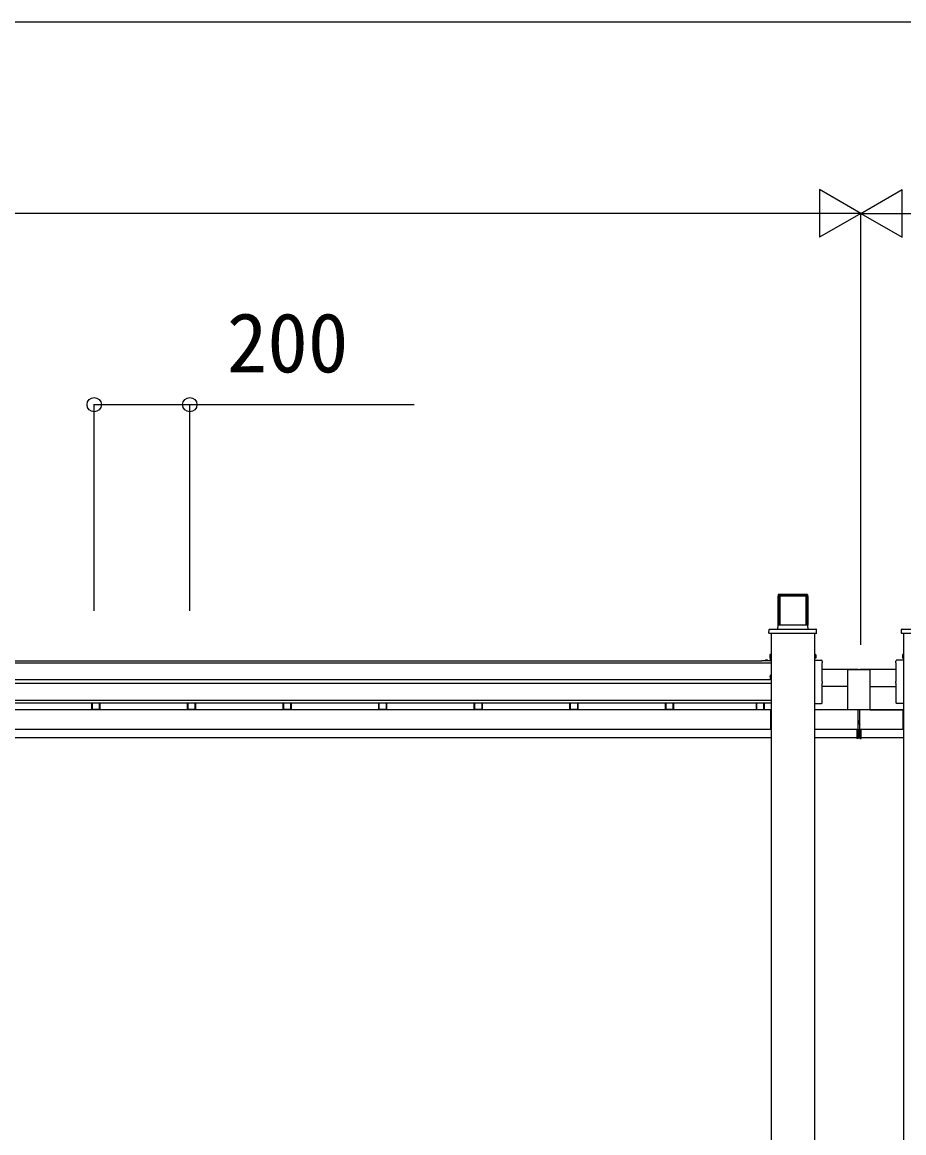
# Model space of a CAD drawing. Units: millimetres, scale not verified. Extents: x -8750 to 8750, y -12999 to 12940.
# Drawn here: x -4736 to -2892, y 5474 to 7797 of the extents above; entities that cross this region are included whole.
import ezdxf
from ezdxf.enums import TextEntityAlignment as Align

# ---------------------------------------------------------------- set-up
doc = ezdxf.new("R2010")
doc.units = ezdxf.units.MM
doc.header["$LTSCALE"] = 70
doc.layers.add('0-5_YKK_A1', color=4, linetype='Continuous')
doc.layers.add('0-6_YKK_D', color=6, linetype='Continuous')
doc.styles.add('ＭＳ ゴシック', font='')
doc.styles.get('ＭＳ ゴシック').set_extended_font_data('MS Gothic')

msp = doc.modelspace()

# ---------------------------------------------------------------- linework, layer by layer
at = {"layer": '0-5_YKK_A1'}
for p, q in [((-3155.03, 6599.98), (-3155.38, 6594.35)), ((-3093.75, 6600.44), (-3154.53, 6600.44)), ((-3152.62, 6598.44), (-3152.87, 6594.35)), ((-3152.62, 6598.44), (-3095.67, 6598.44)), ((-3095.67, 6598.44), (-3095.41, 6594.35)), ((-3093.25, 6599.98), (-3092.9, 6594.35)), ((-3155.39, 6594.01), (-3155.39, 6535.92)), ((-3152.88, 6594.01), (-3152.88, 6536.17)), ((-3151.64, 6596.43), (-3151.64, 6536.17)), ((-3150.64, 6597.37), (-3097.64, 6597.37)), ((-3096.64, 6596.43), (-3096.64, 6536.17)), ((-3095.4, 6594.01), (-3095.4, 6536.17)), ((-3092.89, 6594.01), (-3092.89, 6535.92)), ((-3155.73, 6535.23), (-3156.2, 6527.6)), ((-3093.55, 6536.17), (-3154.73, 6536.17)), ((-3093.55, 6536.17), (-3154.73, 6536.17)), ((-3154.73, 6536.17), (-3154.73, 6536.17)), ((-3093.55, 6536.17), (-3093.55, 6536.17)), ((-3092.08, 6527.6), (-3092.55, 6535.23)), ((-3174.03, 6519.32), (-3173.58, 6526.66)), ((-3172.9, 6518.76), (-3173.53, 6518.76)), ((-3075.39, 6518.76), (-3172.9, 6518.76)), ((-3172.58, 6527.6), (-3171.95, 6527.6)), ((-3078.94, 6518.76), (-3078.94, 3250.6)), ((-3074.76, 6518.76), (-3075.39, 6518.76)), ((-3074.26, 6519.32), (-3074.71, 6526.66)), ((-2897.03, 6519.32), (-2896.58, 6526.66)), ((-2895.9, 6518.76), (-2896.53, 6518.76)), ((-2798.39, 6518.76), (-2895.9, 6518.76)), ((-2895.58, 6527.6), (-2894.95, 6527.6)), ((-3189.14, 6460.93), (-6385.14, 6460.93)), ((-3189.14, 6460.93), (-6385.14, 6460.93)), ((-3172.14, 6461.25), (-3189.14, 6461.25)), ((-3189.14, 6460.93), (-3189.14, 6461.25)), ((-3181.19, 6462.36), (-3181.19, 6462.4)), ((-3179.49, 6462.88), (-3179.49, 6462.91)), ((-3179.49, 6462.27), (-3179.49, 6462.88)), ((-3178.79, 6462.88), (-3178.79, 6462.91)), ((-3178.79, 6462.88), (-3178.79, 6462.27)), ((-3177.09, 6462.4), (-3177.09, 6462.36)), ((-3172.01, 6474.03), (-3172.01, 6466.6)), ((-3171.64, 6466.6), (-3172.01, 6466.6)), ((-3171.64, 6471.28), (-3171.64, 6472.53)), ((-3171.64, 6471.28), (-3171.64, 6461.75)), ((-3170.65, 6474.53), (-3171.51, 6474.53)), ((-3076.77, 6474.53), (-3078.94, 6474.53)), ((-3078.94, 6466.97), (-3078.7, 6466.97)), ((-3078.64, 6462.48), (-3064.14, 6462.48)), ((-3062.64, 6460.98), (-3062.64, 6457.26)), ((-2908.64, 6457.26), (-2908.64, 6460.98)), ((-2892.64, 6462.48), (-2907.14, 6462.48)), ((-2895.01, 6474.03), (-2895.01, 6466.6)), ((-2892.34, 6474.53), (-2894.51, 6474.53)), ((-2892.58, 6472.46), (-2893.01, 6472.52)), ((-2892.58, 6472.46), (-2892.34, 6472.46)), ((-2892.58, 6466.97), (-2892.34, 6466.97)), ((-3169.34, 6456.79), (-6404.94, 6456.79)), ((-3062.64, 6418), (-3062.64, 6457.26)), ((-2987.64, 6443.08), (-3062.64, 6443.08)), ((-2987.64, 6443.08), (-3062.64, 6443.08)), ((-2962.14, 6442.82), (-3009.14, 6442.82)), ((-3009.14, 6358.55), (-3009.14, 6442.82)), ((-2987.64, 6443.08), (-2987.64, 6442.86)), ((-2987.64, 6443.08), (-2987.64, 6443.08)), ((-2987.64, 6442.86), (-2987.64, 6442.82)), ((-2908.64, 6443.08), (-2983.64, 6443.08)), ((-2983.64, 6443.08), (-2983.64, 6442.86)), ((-2983.64, 6443.08), (-2983.64, 6443.08)), ((-2908.64, 6443.08), (-2983.64, 6443.08)), ((-2983.64, 6442.86), (-2983.64, 6442.82)), ((-2962.14, 6358.55), (-2962.14, 6442.82)), ((-2908.64, 6457.26), (-2908.64, 6418)), ((-3169.34, 6413.81), (-6404.94, 6413.81)), ((-3171.64, 6421.34), (-6402.64, 6421.34)), ((-3171.64, 6428.3), (-3171.64, 6429.55)), ((-3171.64, 6428.3), (-3171.64, 6421.34)), ((-3062.64, 6418), (-3062.64, 6414.28)), ((-3062.64, 6373.84), (-3062.64, 6414.28)), ((-2908.64, 6414.28), (-2908.64, 6418)), ((-2908.64, 6414.28), (-2908.64, 6373.84)), ((-3009.14, 6407.6), (-3062.64, 6407.6)), ((-2962.14, 6407.6), (-2908.64, 6407.6)), ((-3169.34, 6378.36), (-6404.94, 6378.36)), ((-6404.94, 6373.61), (-3169.34, 6373.61)), ((-4590.44, 6359.13), (-4590.44, 6373.61)), ((-4590.14, 6359.13), (-4590.14, 6373.61)), ((-4589.14, 6359.61), (-4589.14, 6373.61)), ((-4574.14, 6359.61), (-4574.14, 6373.61)), ((-4573.14, 6359.13), (-4573.14, 6373.61)), ((-4390.44, 6359.13), (-4390.44, 6373.61)), ((-4390.14, 6359.13), (-4390.14, 6373.61)), ((-4389.14, 6359.61), (-4389.14, 6373.61)), ((-4374.14, 6359.61), (-4374.14, 6373.61)), ((-4373.14, 6359.13), (-4373.14, 6373.61)), ((-4190.44, 6359.13), (-4190.44, 6373.61)), ((-4190.14, 6359.13), (-4190.14, 6373.61)), ((-4189.14, 6359.61), (-4189.14, 6373.61)), ((-4174.14, 6359.61), (-4174.14, 6373.61)), ((-4173.14, 6359.13), (-4173.14, 6373.61)), ((-3990.44, 6359.13), (-3990.44, 6373.61)), ((-3990.14, 6359.13), (-3990.14, 6373.61)), ((-3989.14, 6359.61), (-3989.14, 6373.61)), ((-3974.14, 6359.61), (-3974.14, 6373.61)), ((-3973.14, 6359.13), (-3973.14, 6373.61)), ((-3790.44, 6359.13), (-3790.44, 6373.61)), ((-3790.14, 6359.13), (-3790.14, 6373.61)), ((-3789.14, 6359.61), (-3789.14, 6373.61)), ((-3774.14, 6359.61), (-3774.14, 6373.61)), ((-3773.14, 6359.13), (-3773.14, 6373.61)), ((-3590.44, 6359.13), (-3590.44, 6373.61)), ((-3590.14, 6359.13), (-3590.14, 6373.61)), ((-3589.14, 6359.61), (-3589.14, 6373.61)), ((-3574.14, 6359.61), (-3574.14, 6373.61)), ((-3573.14, 6359.13), (-3573.14, 6373.61)), ((-3390.44, 6359.13), (-3390.44, 6373.61)), ((-3390.14, 6359.13), (-3390.14, 6373.61)), ((-3389.14, 6359.61), (-3389.14, 6373.61)), ((-3374.14, 6359.61), (-3374.14, 6373.61)), ((-3373.14, 6359.13), (-3373.14, 6373.61)), ((-3201.14, 6373.61), (-3201.14, 6359.13)), ((-3200.14, 6373.61), (-3200.14, 6359.13)), ((-3185.14, 6373.61), (-3185.14, 6359.13)), ((-3184.14, 6373.61), (-3184.14, 6359.13)), ((-3183.84, 6373.61), (-3183.84, 6359.13)), ((-3078.64, 6372.34), (-3064.14, 6372.34)), ((-2892.64, 6372.34), (-2907.14, 6372.34)), ((-3170.14, 6359.13), (-6404.14, 6359.13)), ((-3170.14, 6359.13), (-6404.14, 6359.13)), ((-4574.14, 6359.61), (-4589.14, 6359.61)), ((-4374.14, 6359.61), (-4389.14, 6359.61)), ((-4174.14, 6359.61), (-4189.14, 6359.61)), ((-3974.14, 6359.61), (-3989.14, 6359.61)), ((-3774.14, 6359.61), (-3789.14, 6359.61)), ((-3574.14, 6359.61), (-3589.14, 6359.61)), ((-3374.14, 6359.61), (-3389.14, 6359.61)), ((-3170.14, 6358.51), (-3170.14, 6359.13)), ((-3170.14, 6359.13), (-3170.14, 6359.13)), ((-3170.14, 6358.5), (-3170.14, 6358.51)), ((-3170.14, 6358.29), (-3170.14, 6358.5)), ((-3170.14, 6357.76), (-3170.14, 6358.29)), ((-3170.14, 6318.81), (-3170.14, 6357.76)), ((-3078.14, 6356.56), (-3078.94, 6356.56)), ((-3078.14, 6356.56), (-3078.94, 6356.56)), ((-3009.14, 6359.13), (-3078.14, 6359.13)), ((-3009.14, 6359.13), (-3078.14, 6359.13)), ((-3078.14, 6358.5), (-3078.14, 6358.51)), ((-3078.14, 6358.29), (-3078.14, 6358.5)), ((-3078.14, 6357.76), (-3078.14, 6358.29)), ((-3078.14, 6318.81), (-3078.14, 6357.76)), ((-2962.14, 6358.55), (-3009.14, 6358.55)), ((-2987.64, 6358.5), (-2987.64, 6358.51)), ((-2987.64, 6358.29), (-2987.64, 6358.5)), ((-2987.64, 6357.76), (-2987.64, 6358.29)), ((-2987.64, 6318.81), (-2987.64, 6357.76)), ((-2983.64, 6358.5), (-2983.64, 6358.51)), ((-2983.64, 6358.29), (-2983.64, 6358.5)), ((-2983.64, 6357.76), (-2983.64, 6358.29)), ((-2983.64, 6318.81), (-2983.64, 6357.76)), ((-2893.14, 6359.13), (-2962.14, 6359.13)), ((-2962.14, 6359.13), (-2893.14, 6359.13)), ((-2893.14, 6358.29), (-2893.14, 6358.5)), ((-2893.14, 6357.76), (-2893.14, 6358.29)), ((-2893.14, 6318.81), (-2893.14, 6357.76)), ((-2892.34, 6356.56), (-2893.14, 6356.56)), ((-2892.34, 6356.56), (-2893.14, 6356.56)), ((-2892.34, 6356.18), (-2893.14, 6356.18)), ((-2892.34, 6356.13), (-2893.14, 6356.13)), ((-2892.34, 6356.13), (-2893.14, 6356.13)), ((-2892.34, 6355.7), (-2893.14, 6355.7)), ((-2892.34, 6355.2), (-2893.14, 6355.2)), ((-2987.64, 6335.73), (-2983.64, 6335.73)), ((-2987.64, 6334.74), (-2986.44, 6334.74)), ((-2987.64, 6328.22), (-2987.44, 6328.22)), ((-2987.14, 6328.52), (-2987.14, 6330.61)), ((-2986.94, 6330.94), (-2986.94, 6330.54)), ((-2986.44, 6331.24), (-2986.64, 6331.24)), ((-2986.64, 6330.24), (-2984.64, 6330.24)), ((-2986.14, 6334.44), (-2986.14, 6331.54)), ((-2985.14, 6331.54), (-2985.14, 6334.44)), ((-2984.84, 6334.74), (-2983.64, 6334.74)), ((-2984.64, 6331.24), (-2984.84, 6331.24)), ((-2984.34, 6330.54), (-2984.34, 6330.94)), ((-2984.14, 6328.52), (-2984.14, 6330.61)), ((-2983.64, 6328.22), (-2983.84, 6328.22)), ((-6404.94, 6300.63), (-3169.34, 6300.63)), ((-6404.14, 6318.34), (-3170.14, 6318.34)), ((-3170.14, 6318.34), (-3170.14, 6318.81)), ((-3078.94, 6300.63), (-2990.14, 6300.63)), ((-3078.14, 6318.34), (-3078.14, 6318.81)), ((-3078.14, 6318.34), (-2987.64, 6318.34)), ((-2990.14, 6318.34), (-2990.14, 6299.1)), ((-2987.64, 6318.34), (-2987.64, 6318.81)), ((-2983.64, 6318.34), (-2983.64, 6318.81)), ((-2983.64, 6318.34), (-2893.14, 6318.34)), ((-2983.64, 6299.1), (-2983.64, 6318.34)), ((-2981.14, 6300.63), (-2892.34, 6300.63)), ((-2893.14, 6318.34), (-2893.14, 6318.81))]:
    msp.add_line(p, q, dxfattribs=at)
for points in [[(-3171.95, 6527.6), (-3076.33, 6527.6), (-3075.71, 6527.6)], [(-3169.34, 6518.76), (-3169.34, 3250.6), (-3168.84, 3250.6)], [(-2894.95, 6527.6), (-2799.33, 6527.6), (-2798.71, 6527.6)], [(-2892.34, 6518.76), (-2892.34, 3250.6), (-2891.84, 3250.6)], [(-3076.27, 6474.03), (-3076.27, 6466.6), (-3078.27, 6466.6), (-3078.7, 6466.97)], [(-2892.34, 6472.52), (-2893.01, 6472.52), (-2893.01, 6466.6), (-2895.01, 6466.6)], [(-2893.01, 6466.6), (-2892.58, 6466.97), (-2892.58, 6472.46)], [(-3078.14, 6358.51), (-3078.14, 6359.13), (-3078.14, 6359.13)], [(-2893.14, 6358.5), (-2893.14, 6358.51), (-2893.14, 6359.13), (-2893.14, 6359.13)], [(-2987.64, 6318.34), (-2987.64, 6299.1), (-2990.14, 6299.1)], [(-2983.64, 6299.1), (-2981.14, 6299.1), (-2981.14, 6318.34)]]:
    msp.add_lwpolyline(points, dxfattribs=at)
for centre, radius, start, end in [((-3154.73, 6535.17), 1, 90, 176.48397), ((-3154.73, 6535.17), 0.999, 89.96394, 176.45762), ((-3093.55, 6535.17), 1, 3.51603, 90), ((-3093.55, 6535.17), 0.999, 3.54238, 90.03606), ((-3179.14, 6458.73), 4.2, 119.21546, 143.21111), ((-3179.14, 6458.74), 4.19, 94.78865, 119.29157), ((-3179.14, 6458.7), 4.19, 94.78865, 119.29157), ((-3179.14, 6458.83), 3.67, 84.52859, 95.47141), ((-3179.14, 6458.61), 3.67, 84.52859, 95.47141), ((-3179.14, 6458.74), 4.19, 60.70843, 85.21135), ((-3179.14, 6458.7), 4.19, 60.70843, 85.21135), ((-3179.14, 6458.73), 4.2, 36.78889, 60.78454), ((-3172.14, 6461.75), 0.5, 269.96074, 359.96069), ((-3169.14, 6472.53), 2.5, 94.54738, 179.96283), ((-3078.66, 6454.79), 7.68, 89.88072, 92.11817), ((-3064.14, 6460.98), 1.5, 0.03931, 90.03926), ((-2907.14, 6460.98), 1.5, 89.96074, 179.96069), ((-2892.63, 6454.79), 7.68, 87.88183, 90.11928), ((-3169.14, 6429.55), 2.5, 94.54738, 179.96283), ((-3078.66, 6380.03), 7.68, 267.88183, 270.11928), ((-3064.14, 6373.84), 1.5, 269.96074, 359.96069), ((-2907.14, 6373.84), 1.5, 180.03931, 270.03926), ((-2892.63, 6380.03), 7.68, 269.88072, 272.11817), ((-4589.14, 6358.61), 1, 89.98303, 148.55407), ((-4574.14, 6358.61), 1, 31.44593, 90.01697), ((-4389.14, 6358.61), 1, 89.98303, 148.55407), ((-4374.14, 6358.61), 1, 31.44593, 90.01697), ((-4189.14, 6358.61), 1, 89.98303, 148.55407), ((-4174.14, 6358.61), 1, 31.44593, 90.01697), ((-3989.14, 6358.61), 1, 89.98303, 148.55407), ((-3974.14, 6358.61), 1, 31.44593, 90.01697), ((-3789.14, 6358.61), 1, 89.98303, 148.55407), ((-3774.14, 6358.61), 1, 31.44593, 90.01697), ((-3589.14, 6358.61), 1, 89.98303, 148.55407), ((-3574.14, 6358.61), 1, 31.44593, 90.01697), ((-3389.14, 6358.61), 1, 89.98303, 148.55407), ((-3374.14, 6358.61), 1, 31.44593, 90.01697), ((-2987.74, 6330.61), 0.599, 0.03474, 80.44867), ((-2987.44, 6328.52), 0.3, 269.96074, 359.96069), ((-2986.64, 6330.94), 0.3, 89.96074, 179.96069), ((-2986.64, 6330.54), 0.3, 180.03931, 270.03926), ((-2986.44, 6334.44), 0.3, 0.03931, 90.03926), ((-2986.44, 6331.54), 0.3, 269.96074, 359.96069), ((-2984.84, 6334.44), 0.3, 89.96074, 179.96069), ((-2984.84, 6331.54), 0.3, 180.03931, 270.03926), ((-2984.64, 6330.94), 0.3, 0.03931, 90.03926), ((-2984.64, 6330.54), 0.3, 269.96074, 359.96069), ((-2983.54, 6330.61), 0.599, 99.55133, 179.96526), ((-2983.84, 6328.52), 0.3, 180.03931, 270.03926)]:
    msp.add_arc(centre, radius, start, end, dxfattribs=at)
for centre, major_axis, ratio, start_param, end_param in [((-3154.53, 6599.94), (-0.407, 0.293), 0.996273, 5.3376209, 6.843095), ((-3093.75, 6599.94), (-0.407, -0.293), 0.996273, 2.5816829, 4.087157), ((-3155.35, 6594.38), (0.033, 0.5), 0.058294, 1.6269593, 2.4123574), ((-3152.84, 6594.38), (0.033, 0.5), 0.058294, 1.6269593, 2.4123574), ((-3150.64, 6596.43), (-1, 0), 0.946294, 4.712389, 6.2831853), ((-3097.64, 6596.43), (-1, 0), 0.946294, 3.1415927, 4.712389), ((-3095.45, 6594.38), (-0.033, 0.5), 0.058294, 3.8708279, 4.6562261), ((-3092.94, 6594.38), (-0.033, 0.5), 0.058294, 3.8708279, 4.6562261), ((-3173.53, 6519.26), (-0.502, 0), 0.996804, 6.2221826, 7.8539816), ((-3174.03, 6519.26), (0.031, 0.5), 0.003189, 1.4575447, 1.5099884), ((-3172.58, 6526.6), (-1, 0), 0.996804, 4.712389, 6.1697389), ((-3172.58, 6526.6), (-0.712, -0.702), 0.999635, 5.3912728, 5.4437165), ((-3075.71, 6526.6), (-1, 0), 0.996804, 3.2550391, 4.712389), ((-3074.76, 6519.26), (-0.502, 0), 0.996804, 1.5707963, 3.2025954), ((-3075.71, 6526.6), (-0.712, 0.702), 0.999635, 3.9810615, 4.0335052), ((-3074.25, 6519.26), (-0.031, 0.5), 0.003189, 4.7731969, 4.8256406), ((-2896.53, 6519.26), (-0.502, 0), 0.996804, 6.2221826, 7.8539816), ((-2897.03, 6519.26), (0.031, 0.5), 0.003189, 1.4575447, 1.5099884), ((-2895.58, 6526.6), (-1, 0), 0.996804, 4.712389, 6.1697389), ((-2895.58, 6526.6), (-0.712, -0.702), 0.999635, 5.3912728, 5.4437165), ((-3171.51, 6474.03), (-0.411, 0.287), 0.996037, 5.3233542, 6.8904236), ((-3076.77, 6474.03), (-0.411, -0.287), 0.996037, 2.5343544, 4.1014238), ((-2894.51, 6474.03), (-0.411, 0.287), 0.996037, 5.3233542, 6.8904236)]:
    msp.add_ellipse(centre, major_axis=major_axis, ratio=ratio, start_param=start_param, end_param=end_param, dxfattribs=at)
at = {"layer": '0-6_YKK_D'}
for p, q in [((520.86, 7797.37), (-6492.05, 7797.37)), ((-2982.05, 7397.37), (-3068.66, 7447.37)), ((-3068.66, 7447.37), (-3068.66, 7347.37)), ((-2982.05, 7397.37), (-2895.45, 7447.37)), ((-2895.45, 7347.37), (-2895.45, 7447.37)), ((-3082.05, 7397.37), (-6492.05, 7397.37)), ((-2982.05, 7397.37), (-3155.26, 7397.37)), ((-2982.05, 7397.37), (-3068.66, 7347.37)), ((-2982.05, 6494.77), (-2982.05, 7398.37)), ((-2982.05, 6494.77), (-2982.05, 7398.37)), ((-2982.05, 7397.37), (-2895.45, 7347.37)), ((-2982.05, 7397.37), (-2808.85, 7397.37)), ((-4585.55, 6566.25), (-4585.55, 6998.37)), ((-4385.55, 6566.25), (-4385.55, 6998.37))]:
    msp.add_line(p, q, dxfattribs=at)
msp.add_lwpolyline([(-4585.55, 6997.37), (-4385.55, 6997.37), (-3915.89, 6997.37)], dxfattribs=at)
for centre in [(-4585.55, 6997.37), (-4385.55, 6997.37)]:
    msp.add_circle(centre, 15, dxfattribs=at)

# ---------------------------------------------------------------- texts
at = {"layer": '0-6_YKK_D', "style": 'ＭＳ ゴシック'}
msp.add_text('200', height=124.6, dxfattribs=at).set_placement((-4308.11, 7027.37), align=Align.BOTTOM_LEFT)

doc.saveas('drawing.dxf')
